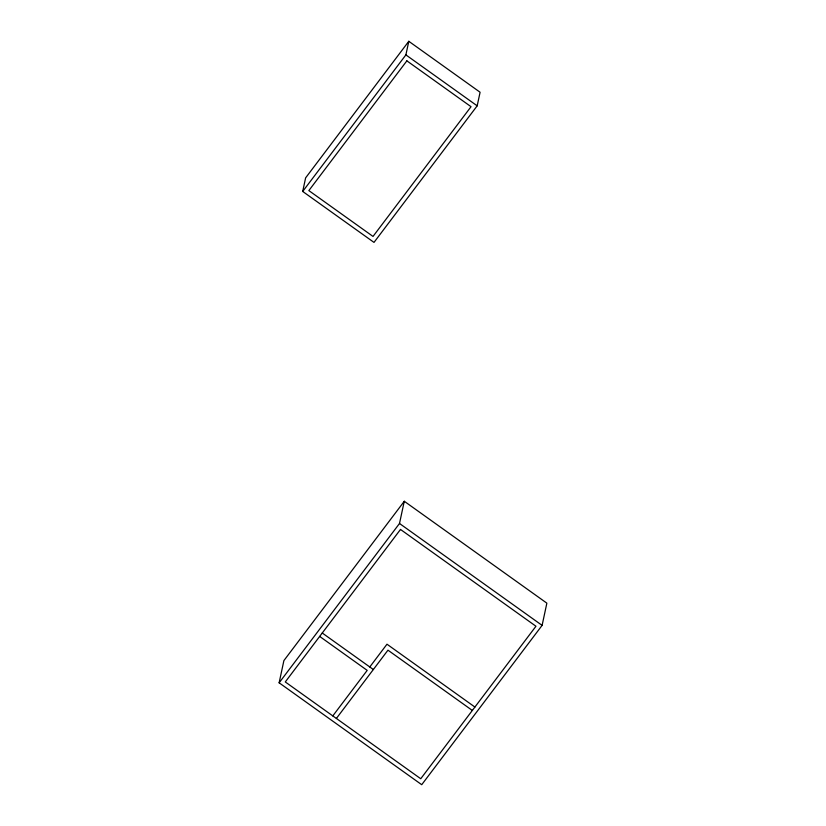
<?xml version="1.0" encoding="UTF-8"?>
<svg xmlns="http://www.w3.org/2000/svg" width="826" height="826" viewBox="0 0 826 826"><rect width="100%" height="100%" fill="white"/><g stroke="black" fill="none" stroke-linecap="round" stroke-linejoin="round"><path stroke-width="1.24" d="M302.708 191.456L305.62 177.869L408.798 41.3L480.092 92.244L477.18 105.831L374.002 242.4L302.708 191.456L405.886 54.888L408.798 41.3M279.136 682.813L283.896 660.593L404.275 501.268L546.864 603.156L542.104 625.375L421.725 784.7L279.136 682.813L399.505 523.488L404.275 501.268M332.806 715.905L367.198 670.382L319.672 636.423M369.78 666.974L386.981 644.208L474.909 707.046M336.378 718.455L387.962 650.176L472.338 710.453M405.886 54.888L477.18 105.831M399.505 523.488L542.104 625.375M322.254 633.005L373.342 669.514M406.867 60.845L308.852 190.589L373.022 236.432L471.037 106.699L406.867 60.845M400.496 529.445L285.28 681.946L420.744 778.742L535.96 626.242L400.496 529.445"/></g></svg>
